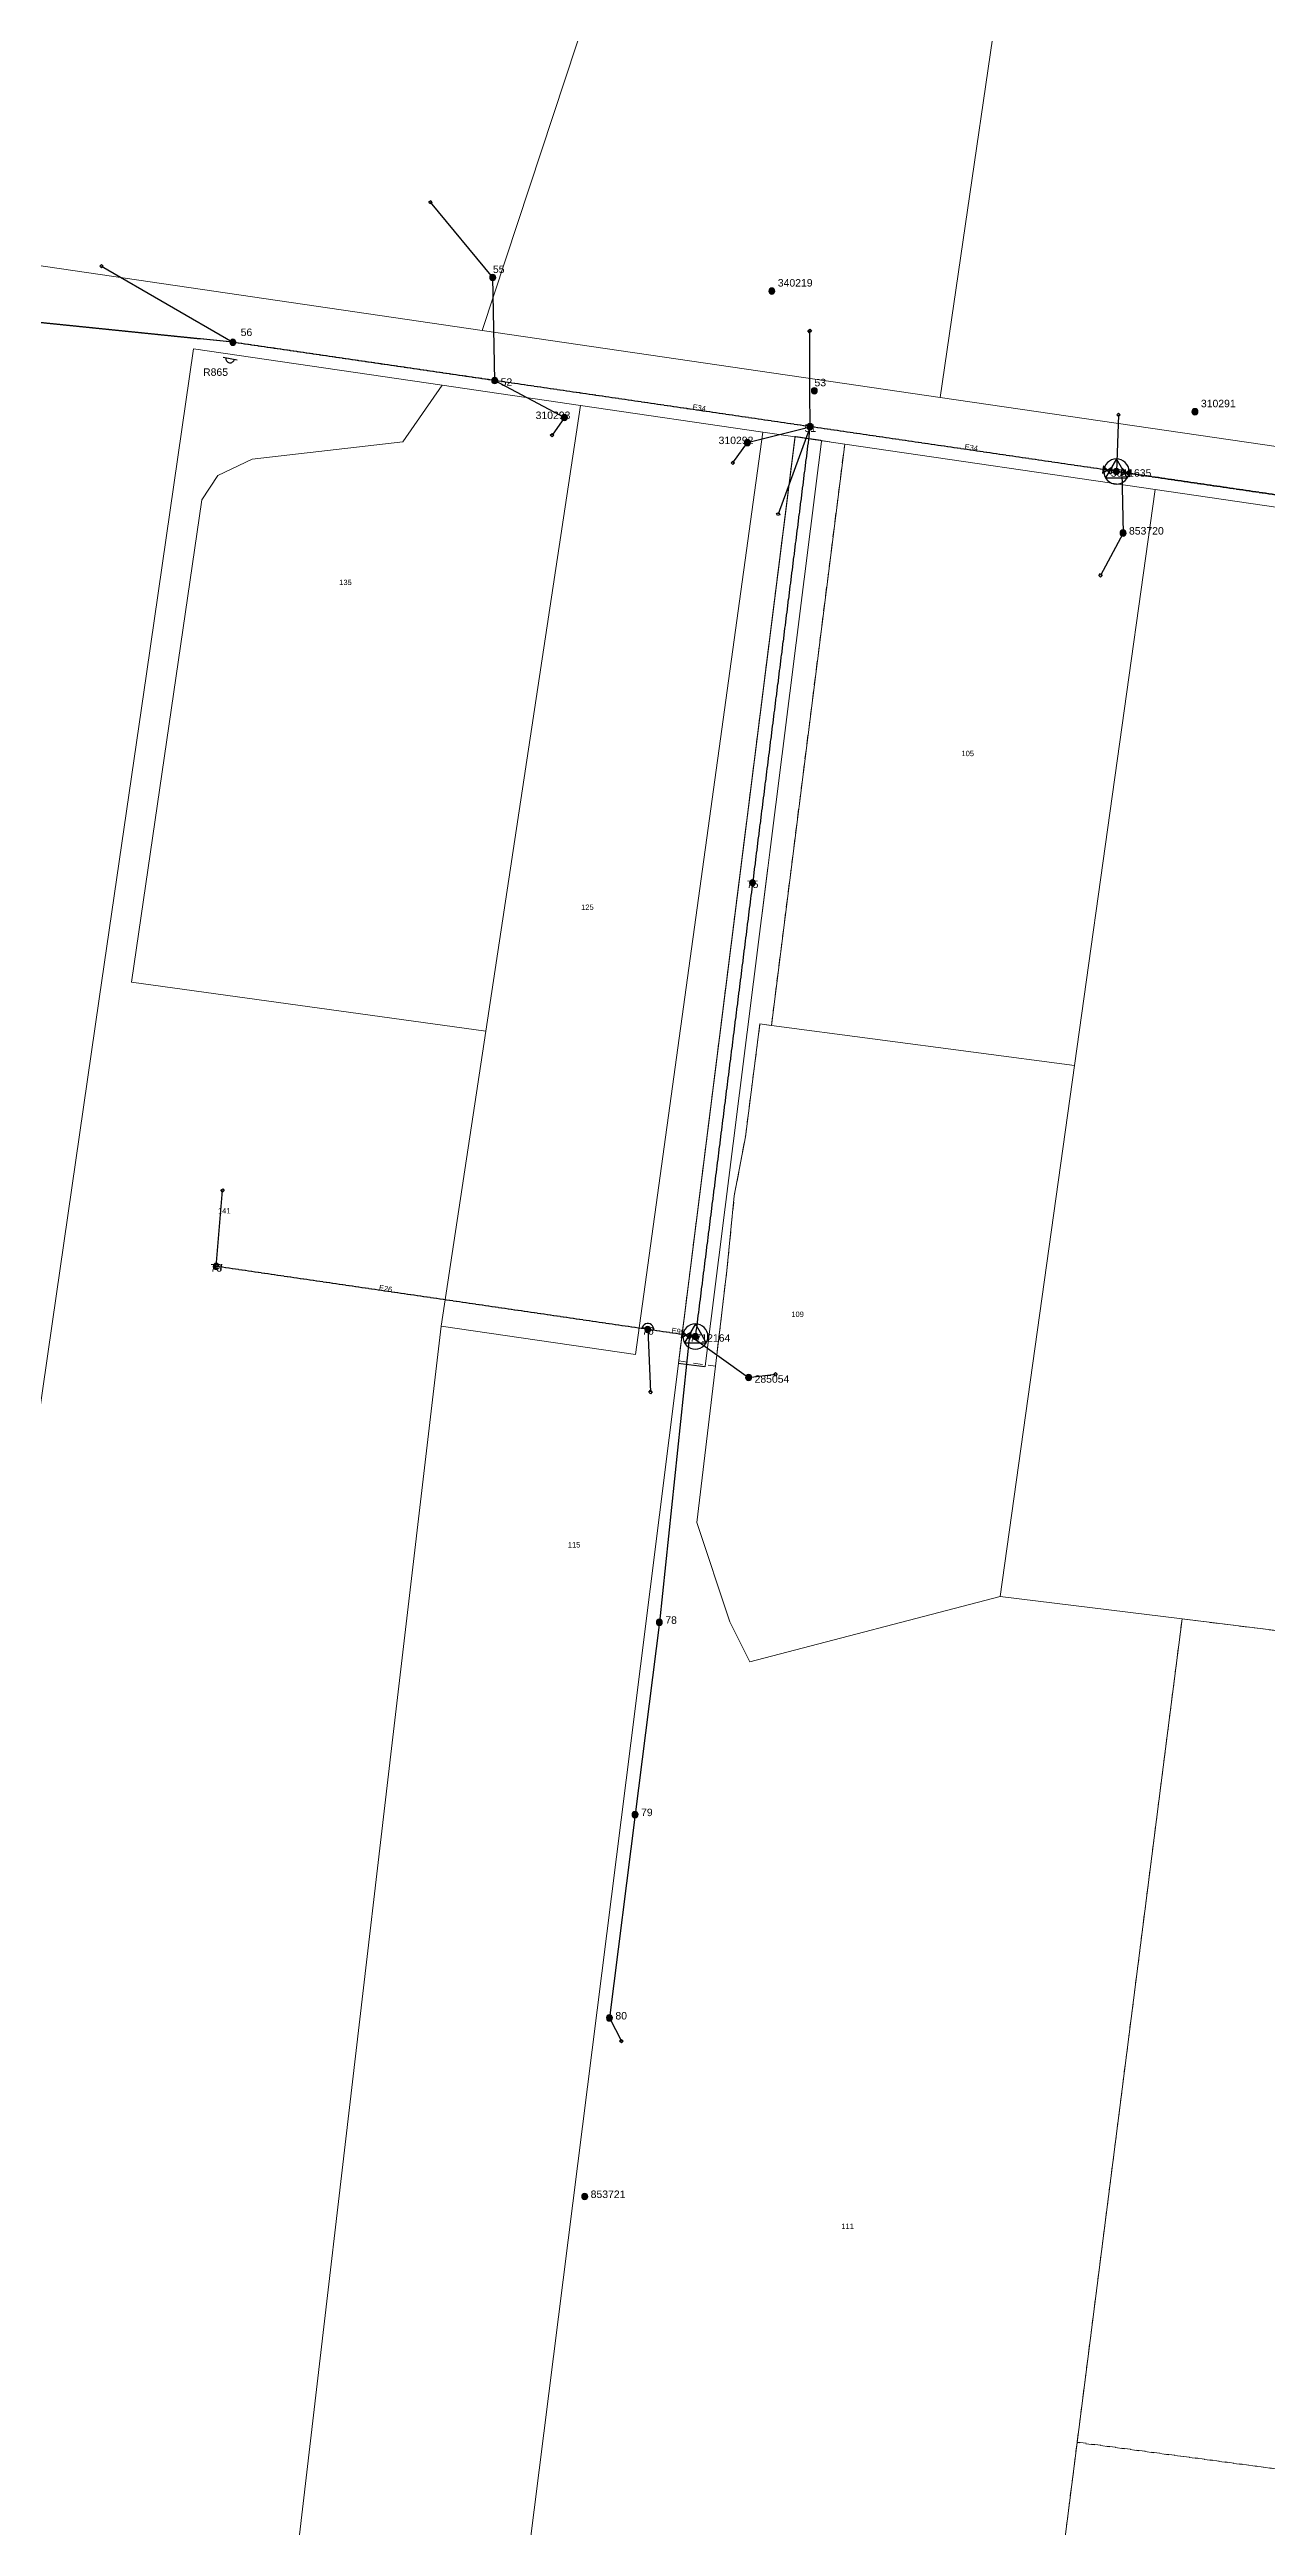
# Model space of a CAD drawing. Header units: metres. Extents: x 277106 to 279712, y 6234192 to 6236845.
# Drawn here: x 278166 to 278574, y 6235159 to 6235989 of the extents above; entities that cross this region are included whole.
import ezdxf
from ezdxf.enums import TextEntityAlignment as Align

# ---------------------------------------------------------------- set-up
doc = ezdxf.new("R2010")
doc.units = ezdxf.units.M
for name, pattern in [('Cable Exist OH', [1, 1, 0]), ('Dash', [5, 3, -2]), ('HIDDEN', [0.375, 0.25, -0.125]), ('HIDDEN2', [0.1875, 0.125, -0.0625])]:
    doc.linetypes.add(name, pattern=pattern)
doc.layers.get('0').update_dxf_attribs({"color": 6})
for name, color, linetype, lineweight in [('Cadastre Developer_SP_EXT', 9, 'Continuous', 5), ('Cadastre Easements_SP_EXT', 9, 'Continuous', 5), ('Cadastre Land Parcels_SP_EXT', 9, 'Continuous', 5), ('Cadastre Other Property_SP_EXT', 9, 'HIDDEN', 5)]:
    doc.layers.add(name, color=color, linetype=linetype, lineweight=lineweight)
for name, color, linetype in [('Equip_LV_EXT', 7, 'Continuous'), ('Equip_SP_HV_EXT', 7, 'Continuous'), ('Mains_HV_EXT', 7, 'Continuous'), ('Mains_LV_EXT', 7, 'Continuous'), ('Mains_LV_MOD', 3, 'Continuous'), ('Services_SP_EXT', 7, 'Continuous'), ('Sub_SP_TR_HV_LV_EXT', 7, 'Continuous'), ('SupportsOH_SP_TR_HV_LV_SL_EXT', 7, 'Continuous')]:
    doc.layers.add(name, color=color, linetype=linetype)
doc.styles.add('POLE_LABEL', font='arial.ttf')
doc.styles.get("Standard").update_dxf_attribs({"font": 'arial.ttf'})

# ---------------------------------------------------------------- blocks, each defined once
blk = doc.blocks.new('SUB_POLE_EXT')
blk.add_line((2.16, 0.48), (2.16, 0.48, 0))
blk.add_lwpolyline([(-4.22, 0, 1), (4.22, 0, 1)], format="xyb", close=True)
blk.add_lwpolyline([(2.14, 0.52), (0, 4.22), (-3.66, -2.11), (3.66, -2.11)], close=True)
for tag, height, flags, p in [('STREET_CODE', 0.2, 9, (1.5, 0)), ('ASSET_NUM', 2.5, 8, (2, 2)), ('CONSTRUCTED_VOLTAGE', 0.2, 9, (1.5, -0.2)), ('OPERATING_VOLTAGE', 0.2, 9, (1.5, -0.6)), ('OPERATED_BY', 0.2, 9, (1.5, -0.8)), ('ORIENTATION', 0.2, 9, (1.5, -1.2)), ('OWNED_BY', 0.2, 9, (1.5, -1.4)), ('SECONDARY_VOLTAGE', 0.2, 9, (1.5, -1.6)), ('STATE', 0.2, 9, (1.5, -1.8)), ('SUBSTATION_TYPE', 0.2, 9, (1.5, -2)), ('STREETNAME', 0.2, 9, (1.5, -2.8)), ('SUBURB', 0.2, 9, (1.5, -3)), ('Z', 0.2, 1, (1.5, -3.4)), ('NO_PHASES', 0.2, 9, (1.5, -0.4)), ('MAINTAINED_BY', 0.2, 9, (1.5, -1)), ('USAGE', 0.2, 9, (1.5, -2.2)), ('LEGEND', 0.2, 9, (1.5, -2.4)), ('LOCATION', 0.2, 9, (1.5, -2.6)), ('NOTES', 0.2, 9, (1.5, -3.2))]:
    blk.add_attdef(tag, text='', height=height, dxfattribs=dict(flags=flags)).set_placement(p, align=Align.MIDDLE_LEFT)
blk = doc.blocks.new('LV_OH_LINKS_DISTFUSE_EXT')
for p, q in [((0, 0), (0.96, 0)), ((3.84, 0), (4.8, 0))]:
    blk.add_line(p, q)
blk.add_lwpolyline([(3.84, -1.2), (3.84, 1.2), (0.96, -1.2), (0.96, 1.2)], close=True)
at = {"flags": 9}
for tag, p in [('ACTUAL_STATUS', (0, 0)), ('CONSTRUCTED_VOLTAGE', (0, -0.2)), ('OPERATING_VOLTAGE', (0, -0.6)), ('ORIENTATION', (0, -0.8)), ('OWNED_BY', (0, -1)), ('STATE', (0, -1.2)), ('SWITCH_TYPE', (0, -1.4)), ('NO_PHASES', (0, -0.4)), ('USAGE', (0, -1.6)), ('NOTES', (0, -1.8))]:
    blk.add_attdef(tag, text='', height=0.2, dxfattribs=at).set_placement(p, align=Align.MIDDLE_LEFT)
at = {"flags": 1}
blk.add_attdef('Z', (0, 0), '', height=0.2, dxfattribs=at)
blk = doc.blocks.new('CCP_EXT')
blk.add_wipeout([(0, 0.57), (0.57, 0), (0, -0.57), (-0.57, 0)])
blk.add_lwpolyline([(-0.57, 0), (0, 0.57), (0.57, 0), (0, -0.57), (-0.57, 0)])
at = {"flags": 1}
blk.add_attdef('Z', (0, 0), '', height=0.2, dxfattribs=at)
at = {"flags": 9}
for tag, p in [('CCP_TYPE', (0, 0)), ('CONSTRUCTED_VOLTAGE', (0, -0.2)), ('OPERATING_VOLTAGE', (0, -0.6)), ('ORIENTATION', (0, -0.8)), ('OWNED_BY', (0, -1)), ('STATE', (0, -1.8)), ('NO_PHASES', (0, -0.4)), ('USAGE', (0, -1.2)), ('LEGEND', (0, -1.4)), ('LIFE_SUPPORT', (0, -1.6)), ('NOTES', (0, -2))]:
    blk.add_attdef(tag, text='', height=0.2, dxfattribs=at).set_placement(p, align=Align.MIDDLE_LEFT)
blk = doc.blocks.new('POLE_EXT')
blk.add_hatch(color=256).paths.add_polyline_path([(-1, 0, 1), (1, 0, 1)])
blk.add_lwpolyline([(-1, 0, 1), (1, 0, 1)], format="xyb", close=True)
for tag, height, flags, p in [('pNumber', 2.5, 8, (-17.84, 2.07)), ('OWNED_BY', 0.2, 9, (1.35, -0.4)), ('SPECIAL_USE', 0.2, 9, (1.35, -0.8)), ('STATE', 0.2, 9, (1.35, -1)), ('cLV', 0.2, 9, (1.35, -1.4)), ('hDepth', 0.2, 9, (1.35, -1.6)), ('hDia', 0.2, 9, (1.35, -1.8)), ('cHV', 0.2, 9, (1.35, -2)), ('cLinedev', 0.2, 9, (1.35, -3.4)), ('pExisting', 0.2, 9, (1.35, -3.8)), ('pFooting', 0.2, 9, (1.35, -4.4)), ('pNew', 0.2, 9, (1.35, -4.6)), ('pRelocate', 0.2, 9, (1.35, -5)), ('pRemove', 0.2, 9, (1.35, -5.2)), ('pReplace', 0.2, 9, (1.35, -5.4)), ('pStay', 0.2, 9, (1.35, -5.6)), ('pType', 0.2, 9, (1.35, -5.8)), ('cspan', 0.2, 9, (1.35, -6)), ('STREETNAME', 0.2, 9, (1.35, -6.2)), ('SUBURB', 0.2, 9, (1.35, -6.4)), ('OPERATED_BY', 0.2, 9, (1.36, -7.01)), ('PARENT', 0.2, 9, (1.35, -0.6)), ('USAGE', 0.2, 9, (1.35, -1.2)), ('LBRACKET', 0.2, 9, (1.35, -2.2)), ('LExisting', 0.2, 9, (1.35, -2.4)), ('LANTNUMBER', 0.2, 9, (1.35, -2.6)), ('LOther', 0.2, 9, (1.35, -2.8)), ('LRemove', 0.2, 9, (1.35, -3)), ('LEGEND', 0.2, 9, (1.35, -3.2)), ('LOCATION', 0.2, 9, (1.35, -3.6)), ('PFNUMBER', 0.2, 9, (1.35, -4)), ('NEWPFNUMBER', 0.2, 9, (1.35, -4.2)), ('NOTES', 0.2, 9, (1.35, -6.6)), ('MAINTAINED_BY', 0.2, 9, (1.36, -6.81))]:
    blk.add_attdef(tag, text='', height=height, dxfattribs=dict(flags=flags)).set_placement(p, align=Align.MIDDLE_LEFT)
at = {"style": 'POLE_LABEL'}
for tag, height, flags, p in [('STRUCTURE_PLANT_NUMBER', 0.2, 9, (1.35, 0.03)), ('ASSET_NUM', 2.5, 8, (2, 2)), ('STREET_CODE', 0.2, 9, (1.35, -0.2))]:
    blk.add_attdef(tag, text='', height=height, dxfattribs=dict(at, flags=flags)).set_placement(p, align=Align.MIDDLE_LEFT)
at = {"flags": 1}
blk.add_attdef('Z', (1.35, -7.33), '', height=0.2, dxfattribs=at)
blk = doc.blocks.new('HV_USL_CLOSED_EXT')
blk.add_line((2.4, 5.5), (-2.4, 5.5))
blk.add_lwpolyline([(1.44, 5.5, 0.414214), (0, 6.94, 0.414214), (-1.44, 5.5)], format="xyb")
for tag, height, flags, p in [('STREET_CODE', 0.2, 9, (1.5, 0)), ('ASSET_NUM', 2.5, 8, (2, 2)), ('ACTUAL_STATUS', 0.2, 9, (1.5, -0.2)), ('CONSTRUCTED_VOLTAGE', 0.2, 9, (1.5, -0.4)), ('OPERATING_VOLTAGE', 0.2, 9, (1.5, -0.8)), ('ORIENTATION', 0.2, 9, (1.5, -1)), ('OWNED_BY', 0.2, 9, (1.5, -1.2)), ('OPERATED_BY', 0.2, 9, (1.5, -1.4)), ('STATE', 0.2, 9, (1.5, -1.8)), ('SWITCH_TYPE', 0.2, 9, (1.5, -2)), ('STREETNAME', 0.2, 9, (1.5, -2.8)), ('SUBURB', 0.2, 9, (1.5, -3)), ('Z', 0.2, 1, (1.5, -3.6)), ('NO_PHASES', 0.2, 9, (1.5, -0.6)), ('MAINTAINED_BY', 0.2, 9, (1.5, -1.6)), ('USAGE', 0.2, 9, (1.5, -2.2)), ('LEGEND', 0.2, 9, (1.5, -2.4)), ('LOCATION', 0.2, 9, (1.5, -2.6)), ('NOTES', 0.2, 9, (1.5, -3.2)), ('LABEL_ALIGNMENT', 0.2, 9, (1.5, -3.4))]:
    blk.add_attdef(tag, text='', height=height, dxfattribs=dict(flags=flags)).set_placement(p, align=Align.MIDDLE_LEFT)
blk = doc.blocks.new('End Shackle_EXT')
blk.add_wipeout([(0, 0.25), (1.81, 0.25), (1.82, -0.25), (0, -0.25)])
blk.add_line((1.81, -1), (1.81, 1))
at = {"flags": 1}
blk.add_attdef('Z', (0, 0), '', height=0.2, dxfattribs=at)
at = {"flags": 9}
for tag, p in [('CONNECTOR_TYPE', (0, 0)), ('CONSTRUCTED_VOLTAGE', (0, -0.2)), ('OPERATING_VOLTAGE', (0, -0.6)), ('ORIENTATION', (0, -0.8)), ('OWNED_BY', (0, -1)), ('STATE', (0, -1.2)), ('NO_PHASES', (0, -0.4)), ('USAGE', (0, -1.4)), ('NOTES', (0, -1.6))]:
    blk.add_attdef(tag, text='', height=0.2, dxfattribs=at).set_placement(p, align=Align.MIDDLE_LEFT)

msp = doc.modelspace()

# ---------------------------------------------------------------- linework, layer by layer
at = {"layer": 'Cadastre Developer_SP_EXT', "linetype": 'Dash'}
for points in [[(278493.41, 6235053.27), (278609.2, 6235038.64), (278728.59, 6235023.57), (278831.73, 6235798.8), (278822.94, 6235800.09), (278775.38, 6235434.66), (278749.1, 6235240.01), (278655.16, 6235168.3), (278510.52, 6235187.54), (278493.41, 6235053.27)], [(278510.53, 6235187.67), (278655.16, 6235168.3), (278749.1, 6235240.01), (278775.4, 6235434.78), (278822.91, 6235800.09), (278814.94, 6235801.26), (278766.36, 6235436.13), (278545.68, 6235463.5), (278510.53, 6235187.67)]]:
    msp.add_lwpolyline(points, close=True, dxfattribs=at)
at = {"layer": 'Cadastre Land Parcels_SP_EXT', "linetype": 'Continuous'}
msp.add_lwpolyline([(278054.27, 6235932.81), (278311.18, 6235895.24), (278426.23, 6236243.72)], dxfattribs=at)
for points in [[(278464.59, 6235872.81), (278518.07, 6236238.78), (278505.11, 6236241.29), (278426.23, 6236243.72), (278311.18, 6235895.24), (278464.59, 6235872.81)], [(278599.57, 6236203.02), (278558.13, 6236231.03), (278518.07, 6236238.78), (278464.59, 6235872.81), (278583.35, 6235855.45), (278613.53, 6236047.87), (278599.57, 6236203.02)], [(278297.71, 6235876.88), (278214.43, 6235889.06), (278198.64, 6235780.17), (278182.85, 6235671.28), (278167.07, 6235562.39), (278145.97, 6235416.88), (278100.39, 6235102.49), (278193.91, 6235091.09), (278241.56, 6235085.07), (278280.83, 6235420.05), (278297.42, 6235561.56), (278312.38, 6235660.48), (278193.66, 6235676.84), (278217.18, 6235838.51), (278222.57, 6235846.64), (278234.09, 6235852.07), (278284.53, 6235857.91), (278297.71, 6235876.88)], [(278344.08, 6235870.1), (278297.71, 6235876.88), (278284.53, 6235857.91), (278234.09, 6235852.07), (278222.57, 6235846.64), (278217.18, 6235838.51), (278193.66, 6235676.84), (278312.38, 6235660.48), (278344.08, 6235870.1)], [(278405.24, 6235861.16), (278344.08, 6235870.1), (278312.38, 6235660.48), (278297.42, 6235561.56), (278362.53, 6235552.06), (278405.24, 6235861.16)], [(278416, 6235859.59), (278405.24, 6235861.16), (278362.53, 6235552.06), (278297.42, 6235561.56), (278280.83, 6235420.05), (278241.56, 6235085.07), (278317.35, 6235075.5), (278360.94, 6235421.93), (278377.04, 6235549.94), (278416, 6235859.59)], [(278432.64, 6235857.16), (278416, 6235859.59), (278377.04, 6235549.94), (278360.94, 6235421.93), (278317.35, 6235075.5), (278493.41, 6235053.27), (278540.92, 6235426.14), (278545.68, 6235463.5), (278484.78, 6235471.05), (278400.81, 6235449.12), (278394.11, 6235462.54), (278383.12, 6235495.77), (278389.34, 6235548.14), (278393.16, 6235580.29), (278395.66, 6235605.29), (278399.35, 6235625.01), (278404.24, 6235662.86), (278408.08, 6235662.35), (278432.64, 6235857.16)], [(278536.72, 6235841.94), (278432.64, 6235857.16), (278408.08, 6235662.35), (278509.69, 6235648.92), (278536.72, 6235841.94)], [(278788.55, 6235602.96), (278724.07, 6235669.55), (278669.54, 6235691.12), (278686.27, 6235820.07), (278536.72, 6235841.94), (278509.69, 6235648.92), (278484.78, 6235471.05), (278545.68, 6235463.5), (278766.36, 6235436.13), (278788.55, 6235602.96)], [(278540.92, 6235426.14), (278493.41, 6235053.27), (278609.2, 6235038.64), (278728.59, 6235023.57), (278782.9, 6235431.81), (278793.02, 6235507.86), (278831.73, 6235798.8), (278814.93, 6235801.26), (278788.55, 6235602.96), (278766.36, 6235436.13), (278545.68, 6235463.5), (278540.92, 6235426.14)], [(278408.08, 6235662.35), (278404.24, 6235662.86), (278399.35, 6235625.01), (278395.66, 6235605.29), (278393.16, 6235580.29), (278389.34, 6235548.14), (278383.12, 6235495.77), (278394.11, 6235462.54), (278400.81, 6235449.12), (278484.78, 6235471.05), (278509.69, 6235648.92), (278408.08, 6235662.35)]]:
    msp.add_lwpolyline(points, close=True, dxfattribs=at)
at = {"layer": 'Mains_HV_EXT', "linetype": 'Cable Exist OH'}
for points in [[(278227.61, 6235891.26), (278026.07, 6235911.8)], [(278828.35, 6235803.43), (278686.78, 6235824.09), (278523.68, 6235847.98)]]:
    msp.add_lwpolyline(points, dxfattribs=at)
at = {"layer": 'Mains_LV_EXT', "linetype": 'Cable Exist OH'}
for points in [[(278523.68, 6235847.98), (278627.32, 6235832.83), (278686.78, 6235824.09)], [(278382.6, 6235558.15), (278366.65, 6235560.49)]]:
    msp.add_lwpolyline(points, dxfattribs=at)
at = {"layer": 'Mains_LV_EXT', "linetype": 'Continuous'}
msp.add_lwpolyline([(278368.63, 6235560.2, 1.001318), (278364.67, 6235560.78)], format="xyb", dxfattribs=at)
at = {"layer": 'Mains_LV_MOD', "linetype": 'Cable Exist OH'}
msp.add_lwpolyline([(278315.36, 6235878.44), (278227.61, 6235891.26)], dxfattribs=at)

# ---------------------------------------------------------------- block references
at = {"layer": 'Equip_LV_EXT'}
for p, rotation in [((278522.94, 6235848.09), 171.7703306355537), ((278524.46, 6235847.86), 352.7837816524657), ((278381.86, 6235558.26), 171.5580483083615)]:
    msp.add_blockref('LV_OH_LINKS_DISTFUSE_EXT', p, dxfattribs=dict(at, rotation=rotation))
at = {"layer": 'Equip_SP_HV_EXT'}
ref = msp.add_blockref('HV_USL_CLOSED_EXT', (278227.61, 6235891.26), dxfattribs=dict(at, rotation=170.4866516743257))
ref.add_attrib('ASSET_NUM', 'R865', dxfattribs={"layer": '0', "height": 2.5}).set_placement((278217.66, 6235882.52), align=Align.TOP_LEFT)
at = {"layer": 'Sub_SP_TR_HV_LV_EXT'}
ref = msp.add_blockref('SUB_POLE_EXT', (278523.68, 6235847.98), dxfattribs=at)
ref.add_attrib('ASSET_NUM', '11635', dxfattribs={"layer": '0', "height": 2.5}).set_placement((278525.68, 6235848.73), align=Align.TOP_LEFT)
ref = msp.add_blockref('SUB_POLE_EXT', (278382.6, 6235558.15), dxfattribs=at)
ref.add_attrib('ASSET_NUM', '12164', dxfattribs={"layer": '0', "height": 2.5}).set_placement((278384.6, 6235558.9), align=Align.TOP_LEFT)
at = {"layer": 'SupportsOH_SP_TR_HV_LV_SL_EXT'}
ref = msp.add_blockref('POLE_EXT', (278314.71, 6235912.98), dxfattribs=at)
ref.add_attrib('ASSET_NUM', '55', dxfattribs={"layer": '0', "height": 2.5, "style": 'POLE_LABEL'}).set_placement((278316.71, 6235913.73), align=Align.BOTTOM_CENTER)
ref = msp.add_blockref('POLE_EXT', (278408.23, 6235908.43), dxfattribs=at)
ref.add_attrib('ASSET_NUM', '340219', dxfattribs={"layer": '0', "height": 2.5, "style": 'POLE_LABEL'}).set_placement((278410.23, 6235909.18), align=Align.BOTTOM_LEFT)
ref = msp.add_blockref('POLE_EXT', (278227.61, 6235891.26), dxfattribs=at)
ref.add_attrib('ASSET_NUM', '56', dxfattribs={"layer": '0', "height": 2.5, "style": 'POLE_LABEL'}).set_placement((278234.13, 6235895.86), align=Align.TOP_RIGHT)
ref = msp.add_blockref('POLE_EXT', (278315.36, 6235878.44), dxfattribs=at)
ref.add_attrib('ASSET_NUM', '52', dxfattribs={"layer": '0', "height": 2.5, "style": 'POLE_LABEL'}).set_placement((278317.36, 6235879.19), align=Align.TOP_LEFT)
ref = msp.add_blockref('POLE_EXT', (278422.47, 6235875.02), dxfattribs=at)
ref.add_attrib('ASSET_NUM', '53', dxfattribs={"layer": '0', "height": 2.5, "rotation": 0.46173, "style": 'POLE_LABEL'}).set_placement((278424.47, 6235875.77), align=Align.BOTTOM_CENTER)
ref = msp.add_blockref('POLE_EXT', (278550, 6235868), dxfattribs=at)
ref.add_attrib('ASSET_NUM', '310291', dxfattribs={"layer": '0', "height": 2.5, "style": 'POLE_LABEL'}).set_placement((278552, 6235868.75), align=Align.BOTTOM_LEFT)
ref = msp.add_blockref('POLE_EXT', (278338.72, 6235866.05), dxfattribs=at)
ref.add_attrib('ASSET_NUM', '310293', dxfattribs={"layer": '0', "height": 2.5, "style": 'POLE_LABEL'}).set_placement((278340.72, 6235866.8), align=Align.MIDDLE_RIGHT)
ref = msp.add_blockref('POLE_EXT', (278421.04, 6235862.99), dxfattribs=at)
ref.add_attrib('ASSET_NUM', '51', dxfattribs={"layer": '0', "height": 2.5, "style": 'POLE_LABEL'}).set_placement((278423.04, 6235863.74), align=Align.TOP_RIGHT)
ref = msp.add_blockref('POLE_EXT', (278400.04, 6235857.65), dxfattribs=at)
ref.add_attrib('ASSET_NUM', '310292', dxfattribs={"layer": '0', "height": 2.5, "style": 'POLE_LABEL'}).set_placement((278402.04, 6235858.4), align=Align.MIDDLE_RIGHT)
ref = msp.add_blockref('POLE_EXT', (278523.68, 6235847.98), dxfattribs=at)
ref.add_attrib('ASSET_NUM', '50', dxfattribs={"layer": '0', "height": 2.5, "style": 'POLE_LABEL'}).set_placement((278525.68, 6235848.73), align=Align.TOP_RIGHT)
ref = msp.add_blockref('POLE_EXT', (278525.9, 6235827.34), dxfattribs=at)
ref.add_attrib('ASSET_NUM', '853720', dxfattribs={"layer": '0', "height": 2.5, "style": 'POLE_LABEL'}).set_placement((278527.9, 6235828.09), align=Align.MIDDLE_LEFT)
ref = msp.add_blockref('POLE_EXT', (278401.73, 6235710.16), dxfattribs=at)
ref.add_attrib('ASSET_NUM', '75', dxfattribs={"layer": '0', "height": 2.5, "style": 'POLE_LABEL'}).set_placement((278403.73, 6235710.91), align=Align.TOP_RIGHT)
ref = msp.add_blockref('POLE_EXT', (278222.03, 6235581.63), dxfattribs=at)
ref.add_attrib('ASSET_NUM', '73', dxfattribs={"layer": '0', "height": 2.5, "style": 'POLE_LABEL'}).set_placement((278224.03, 6235582.38), align=Align.TOP_RIGHT)
ref = msp.add_blockref('POLE_EXT', (278366.65, 6235560.49), dxfattribs=at)
ref.add_attrib('ASSET_NUM', '76', dxfattribs={"layer": '0', "height": 2.5, "style": 'POLE_LABEL'}).set_placement((278368.65, 6235561.24), align=Align.TOP_RIGHT)
ref = msp.add_blockref('POLE_EXT', (278382.6, 6235558.15), dxfattribs=at)
ref.add_attrib('ASSET_NUM', '77', dxfattribs={"layer": '0', "height": 2.5, "style": 'POLE_LABEL'}).set_placement((278384.6, 6235558.9), align=Align.TOP_RIGHT)
ref = msp.add_blockref('POLE_EXT', (278370.53, 6235462.37), dxfattribs=at)
ref.add_attrib('ASSET_NUM', '78', dxfattribs={"layer": '0', "height": 2.5, "style": 'POLE_LABEL'}).set_placement((278372.53, 6235463.12), align=Align.MIDDLE_LEFT)
ref = msp.add_blockref('POLE_EXT', (278362.4, 6235397.93), dxfattribs=at)
ref.add_attrib('ASSET_NUM', '79', dxfattribs={"layer": '0', "height": 2.5, "style": 'POLE_LABEL'}).set_placement((278364.4, 6235398.68), align=Align.MIDDLE_LEFT)
ref = msp.add_blockref('POLE_EXT', (278353.81, 6235329.79), dxfattribs=at)
ref.add_attrib('ASSET_NUM', '80', dxfattribs={"layer": '0', "height": 2.5, "style": 'POLE_LABEL'}).set_placement((278355.81, 6235330.54), align=Align.MIDDLE_LEFT)
ref = msp.add_blockref('POLE_EXT', (278345.52, 6235269.98), dxfattribs=at)
ref.add_attrib('ASSET_NUM', '853721', dxfattribs={"layer": '0', "height": 2.5, "style": 'POLE_LABEL'}).set_placement((278347.52, 6235270.73), align=Align.MIDDLE_LEFT)

# ---------------------------------------------------------------- texts
at = {"layer": 'Cadastre Land Parcels_SP_EXT'}
for s, p in [('135', (278263.28, 6235809.93)), ('105', (278471.78, 6235752.59)), ('125', (278344.33, 6235701.07)), ('141', (278222.66, 6235599.37)), ('109', (278414.76, 6235564.67)), ('115', (278339.88, 6235487.43)), ('111', (278431.52, 6235259.11))]:
    msp.add_text(s, height=1.8, dxfattribs=at).set_placement(p)
at = {"layer": 'Mains_LV_EXT'}
for s, rotation, p in [('E34', 351.6819, (278381.57, 6235868.76)), ('E34', 351.68157, (278472.72, 6235855.43)), ('E26', 350.5591, (278276.47, 6235573.67)), ('E99', 350.5591, (278374.5, 6235559.34))]:
    msp.add_text(s, height=1.8, rotation=rotation, dxfattribs=at).set_placement(p)

# ---------------------------------------------------------------- next in the draw order: block references
at = {"layer": 'Services_SP_EXT'}
for p, rotation in [((278293.8, 6235938.2), 73.80269365169472), ((278420.91, 6235895.04), 89.13886390713658), ((278410.33, 6235833.71), 248.758343310602), ((278224.17, 6235607.1), 84.11784376247307), ((278367.55, 6235539.54), 271.3044444524379)]:
    msp.add_blockref('CCP_EXT', p, dxfattribs=dict(at, rotation=rotation))
for p in [(278183.6, 6235916.8), (278524.35, 6235867), (278334.57, 6235860.15), (278395.13, 6235850.88), (278518.33, 6235813.17), (278409.46, 6235545.46), (278357.8, 6235322.05)]:
    msp.add_blockref('CCP_EXT', p, dxfattribs=at)

# ---------------------------------------------------------------- next in the draw order: block references
for p, rotation in [((278293.8, 6235938.2), 73.80269365169472), ((278420.91, 6235895.04), 89.13886390713658), ((278410.33, 6235833.71), 248.758343310602), ((278224.17, 6235607.1), 84.11784376247307), ((278367.55, 6235539.54), 271.3044444524379)]:
    msp.add_blockref('CCP_EXT', p, dxfattribs=dict(at, rotation=rotation))
for p in [(278183.6, 6235916.8), (278524.35, 6235867), (278334.57, 6235860.15), (278395.13, 6235850.88), (278518.33, 6235813.17), (278409.46, 6235545.46), (278357.8, 6235322.05)]:
    msp.add_blockref('CCP_EXT', p, dxfattribs=at)

# ---------------------------------------------------------------- next in the draw order: linework, layer by layer
at = {"layer": 'Cadastre Easements_SP_EXT', "linetype": 'Dash'}
msp.add_lwpolyline([(278432.64, 6235857.16), (278416, 6235859.59), (278377.04, 6235549.94), (278389.34, 6235548.14), (278393.16, 6235580.29), (278395.66, 6235605.29), (278399.35, 6235625.01), (278404.24, 6235662.86), (278408.08, 6235662.35), (278432.64, 6235857.16)], close=True, dxfattribs=at)
at = {"layer": 'Cadastre Other Property_SP_EXT', "linetype": 'HIDDEN2'}
msp.add_lwpolyline([(278385.86, 6235548.01), (278424.91, 6235858.38), (278416, 6235859.68), (278376.93, 6235549.13), (278385.86, 6235548.01)], close=True, dxfattribs=at)
at = {"layer": 'Mains_HV_EXT', "linetype": 'Cable Exist OH'}
for points in [[(278421.04, 6235862.99), (278227.61, 6235891.26)], [(278421.04, 6235862.99), (278382.6, 6235558.15)], [(278523.68, 6235847.98), (278421.04, 6235862.99)]]:
    msp.add_lwpolyline(points, dxfattribs=at)
at = {"layer": 'Mains_LV_EXT', "linetype": 'Cable Exist OH'}
for points in [[(278421.04, 6235862.99), (278315.36, 6235878.44)], [(278523.68, 6235847.98), (278421.04, 6235862.99)]]:
    msp.add_lwpolyline(points, dxfattribs=at)
at = {"layer": 'Services_SP_EXT'}
for points in [[(278315.36, 6235878.44), (278314.71, 6235912.98), (278293.8, 6235938.2)], [(278183.6, 6235916.8), (278227.61, 6235891.26)], [(278421.04, 6235862.99), (278421, 6235875.01), (278420.93, 6235895.1)], [(278315.36, 6235878.44), (278338.72, 6235866.05), (278334.57, 6235860.15)], [(278395.13, 6235850.88), (278400.04, 6235857.65), (278421.04, 6235862.99)], [(278421.04, 6235862.99), (278410.33, 6235833.71)], [(278524.35, 6235867), (278523.68, 6235847.98)], [(278525.55, 6235847.7), (278525.9, 6235827.34), (278518.33, 6235813.17)], [(278222.03, 6235581.63), (278224.17, 6235607.1)], [(278380.66, 6235558.44), (278370.53, 6235462.37), (278362.4, 6235397.93), (278353.81, 6235329.79), (278357.8, 6235322.05)], [(278366.65, 6235560.49), (278367.55, 6235539.54)], [(278380.7, 6235558.43), (278400.44, 6235544.4), (278409.46, 6235545.46)]]:
    msp.add_lwpolyline(points, dxfattribs=at)

# ---------------------------------------------------------------- next in the draw order: block references
at = {"layer": 'SupportsOH_SP_TR_HV_LV_SL_EXT'}
ref = msp.add_blockref('POLE_EXT', (278400.44, 6235544.4), dxfattribs=at)
ref.add_attrib('ASSET_NUM', '285054', dxfattribs={"layer": '0', "height": 2.5, "style": 'POLE_LABEL'}).set_placement((278402.44, 6235545.15), align=Align.TOP_LEFT)

# ---------------------------------------------------------------- next in the draw order: block references
at = {"layer": 'Mains_LV_EXT', "rotation": 350.5591015725841}
msp.add_blockref('End Shackle_EXT', (278222.03, 6235581.63), dxfattribs=at)

# ---------------------------------------------------------------- next in the draw order: linework, layer by layer
at = {"layer": 'Mains_LV_EXT', "linetype": 'Cable Exist OH'}
msp.add_lwpolyline([(278366.65, 6235560.49), (278243.7, 6235578.46), (278222.03, 6235581.63)], dxfattribs=at)

doc.saveas('drawing.dxf')
